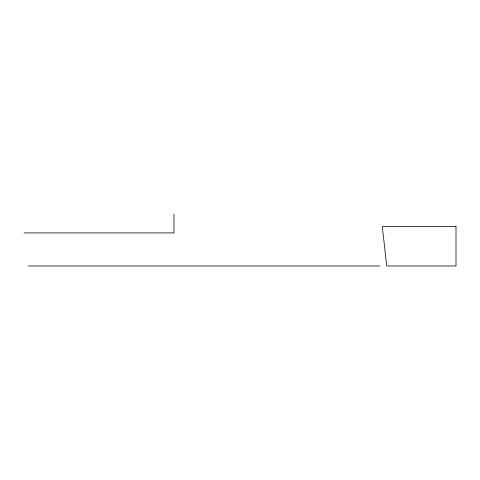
<?xml version="1.0" encoding="UTF-8"?>
<svg xmlns="http://www.w3.org/2000/svg" width="480" height="480" viewBox="0 0 480 480"><rect width="100%" height="100%" fill="white"/><g stroke="black" fill="none" stroke-linecap="round" stroke-linejoin="round"><path stroke-width="0.72" d="M24 232.92L173.952 232.92L173.952 214.032M28.206 265.968L379.902 265.968M456 226.56L382.284 226.56L386.748 265.968L456 265.968L456 226.56"/></g></svg>
